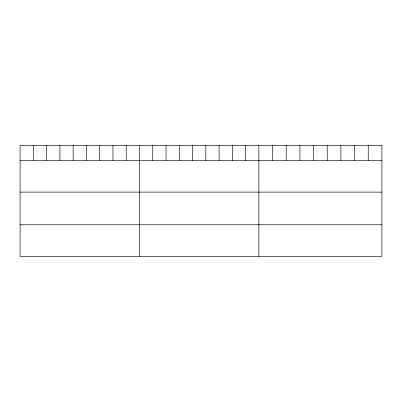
<?xml version="1.0" encoding="UTF-8"?>
<svg xmlns="http://www.w3.org/2000/svg" width="402" height="402" viewBox="0 0 402 402"><rect width="100%" height="100%" fill="white"/><g stroke="black" fill="none" stroke-linecap="round" stroke-linejoin="round"><path stroke-width="0.6" d="M20.1 160.428L381.9 160.428M20.1 192.121L381.9 192.121M20.1 224.768L381.9 224.768M368.232 145.539L368.232 160.428M354.564 145.539L354.564 160.428M340.896 145.539L340.896 160.428M327.228 145.539L327.228 160.428M313.56 145.539L313.56 160.428M299.892 145.539L299.892 160.428M286.224 145.539L286.224 160.428M272.556 145.539L272.556 160.428M258.888 145.539L258.888 256.461M245.622 145.539L245.622 160.428M232.356 145.539L232.356 160.428M219.09 145.539L219.09 160.428M205.824 145.539L205.824 160.428M192.558 145.539L192.558 160.428M179.292 145.539L179.292 160.428M166.026 145.539L166.026 160.428M152.76 145.539L152.76 160.428M139.494 145.539L139.494 256.461M126.228 145.539L126.228 160.428M112.962 145.539L112.962 160.428M99.696 145.539L99.696 160.428M86.43 145.539L86.43 160.428M73.164 145.539L73.164 160.428M59.898 145.539L59.898 160.428M46.632 145.539L46.632 160.428M33.366 145.539L33.366 160.428M381.9 145.539L20.1 145.539L20.1 256.461L381.9 256.461L381.9 145.539"/></g></svg>
